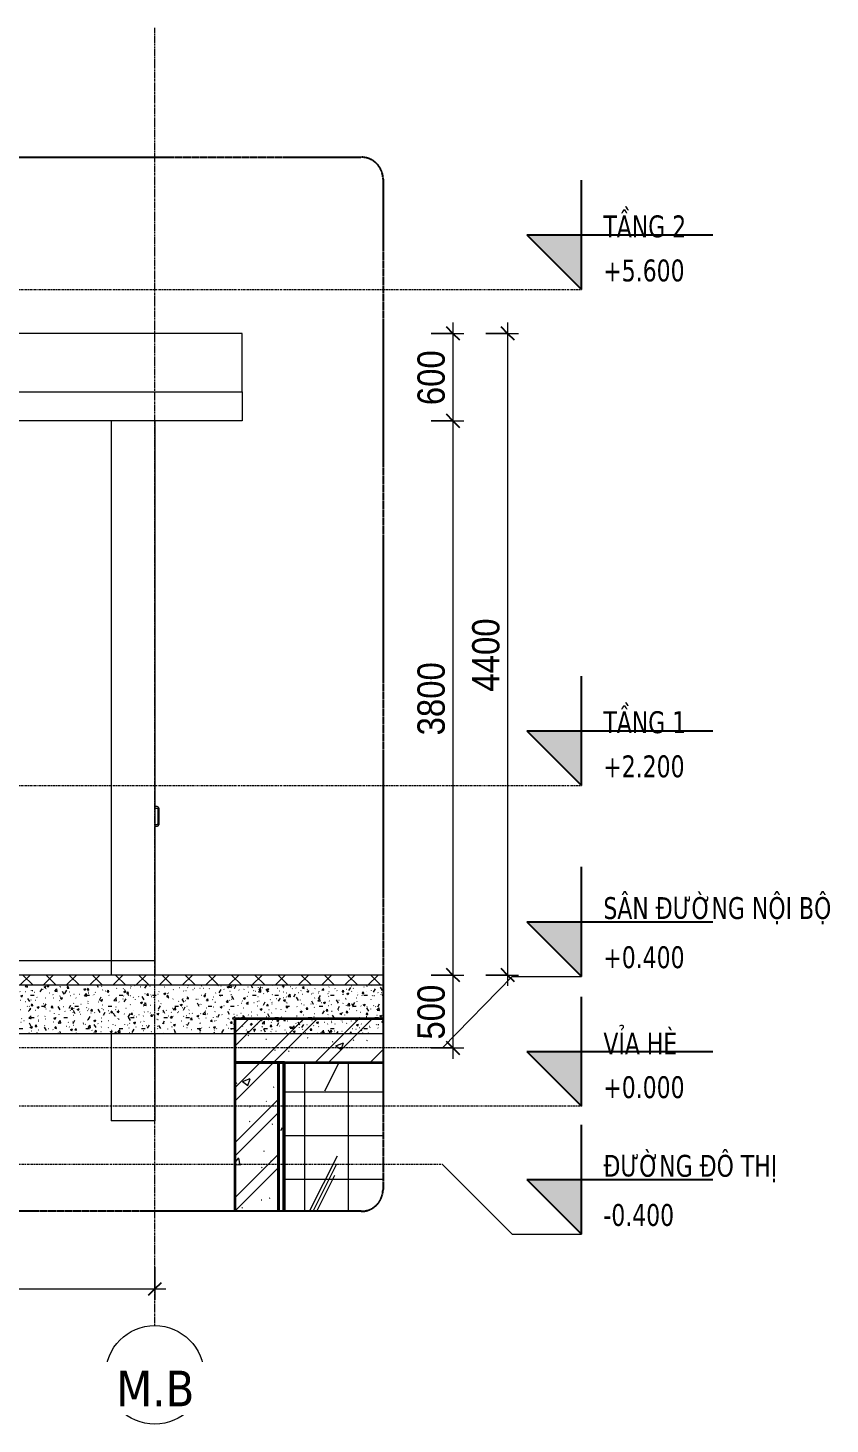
# Model space of a CAD drawing. Header units: millimetres. Extents: x 68650 to 268645, y -2410 to 17645.
# Drawn here: x 156713 to 162215, y -2179 to 7394 of the extents above; entities that cross this region are included whole.
import ezdxf

# ---------------------------------------------------------------- set-up
doc = ezdxf.new("R2010")
doc.units = ezdxf.units.MM
for name, pattern in [('Centre', [31.75, 6.35, -4.7625, 15.875, -4.7625]), ('Grid Line', [22.225, 12.7, -3.175, 3.175, -3.175]), ('Hidden', [7.14375, 4.7625, -2.38125])]:
    doc.linetypes.add(name, pattern=pattern)
for name, color, linetype, lineweight in [('0-3', 10, 'Continuous', 5), ('A-ANNO-DIMS', 211, 'Continuous', 9), ('A-ANNO-DIMS-75', 211, 'Continuous', 9), ('A-DETL-GENF', 92, 'Continuous', 18), ('A-DETL-GENF-2', 92, 'Hidden', 25), ('A-DOOR', 31, 'Continuous', 18), ('A-FLOR', 192, 'Continuous', 18), ('A-FLOR-FNSH-1', 7, 'Continuous', 18), ('A-FLOR-FNSH-2', 250, 'Continuous', 35), ('A-FLOR-LEVL', 51, 'Continuous', 9), ('A-FLOR-LEVL-1', 51, 'Continuous', 25), ('A-FLOR-LEVL-2', 51, 'Centre', 9), ('A-FLOR-MCUT', 51, 'Continuous', 18), ('A-FLOR-PATT-1', 8, 'Continuous', 18), ('A-FLOR-PATT-2', 253, 'Continuous', 18), ('A-WALL', 113, 'Continuous', 18), ('A-WALL-2', 250, 'Continuous', 35), ('A-WALL-PATT-1', 111, 'Continuous', 18), ('A-WALL-PATT-2', 254, 'Continuous', 18), ('A-WALL-PATT-3', 9, 'Continuous', 18), ('S-COLS', 52, 'Continuous', 18), ('S-GRID-1', 1, 'Grid Line', 9), ('S-GRID-IDEN', 1, 'Continuous', 9)]:
    doc.layers.add(name, color=color, linetype=linetype, lineweight=lineweight)
doc.styles.add('Tahoma_B', font='tahomabd.ttf', dxfattribs={"height": 243.75})
doc.styles.add('Tahoma_B_1', font='tahomabd.ttf', dxfattribs={"width": 0.85, "height": 150})
doc.styles.add('UTM Avo', font='', dxfattribs={"width": 0.9, "height": 187.5})
doc.styles.get('UTM Avo').set_extended_font_data('UTM Avo')
doc.dimstyles.new('1_Dim_chi_tiet_2_5', dxfattribs={"dimscale": 304.8, "dimtxt": 187.368928, "dimasz": 0.295276, "dimexe": 0.246063, "dimexo": 0.0625, "dimgap": 0.024606, "dimtad": 1, "dimdec": 0, "dimrnd": 5, "dimzin": 0, "dimdsep": 46, "dimtxsty": 'UTM Avo', "dimblk1": 'OBLIQUE', "dimblk2": 'OBLIQUE', "dimsah": 1, "dimcen": 0.09, "dimdle": 0.246063, "dimazin": 0, "dimtfac": 1, "dimtdec": 4, "dimtix": 1, "dimtmove": 0, "dimatfit": 3, "dimfxl": 0.492126, "dimfxlon": 1, "dimtvp": 1, "dimtolj": 1, "dimtzin": 0, "dimarcsym": 2})
pattern_1 = [(50, (-7572.47, 0), (546.553, -47.817), [57.15, -628.65]), (355, (-7572.47, 0), (-105.728, 573.17), [45.72, -502.92]), (100.451, (-7526.9, -4), (440.828, 525.35), [48.57, -534.27]), (46.184, (-7572.5, 152.4), (813.237, -126.128), [85.725, -942.975]), (96.636, (-7504.7, 141.9), (712.207, 742.283), [72.855, -801.405]), (351.184, (-7572.5, 152.4), (712.215, 742.276), [68.58, -754.38]), (21, (-7496.27, 114.3), (454.843, -306.796), [57.15, -628.65]), (326, (-7496.27, 114.3), (185.406, 552.564), [45.72, -502.92]), (71.451, (-7458.36, 88.73), (640.251, 245.764), [48.57, -534.27]), (37.5, (-7572.47, 0), (9.2664, 253.665), [5.029, -491.795, 5.029, -505.511, -504.825]), (37.5, (-7572.47, 0), (9.2664, 253.665), [-1007.364, 5.029, -499.796]), (7.5, (-7572.47, 0), (200.4594, 300.5414), [5.029, -286.055, 5.029, -480.365, -192.405]), (7.5, (-7572.47, 0), (200.4594, 300.5414), [-776.478, 5.029, -187.376]), (327.5, (-7742.4, 0), (406.7728, -17.1864), [5.029, -185.471, 5.029, -589.331, -788.67]), (327.5, (-7742.4, 0), (406.7728, -17.1864), [-784.86, 5.029, -783.641]), (317.5, (-7818.6, 0), (444.388, 76.2803), [5.029, -242.621, 5.029, -389.687, -560.07]), (317.5, (-7818.6, 0), (444.388, 76.2803), [-642.366, 5.029, -555.041]), (45, (-7572.47, 0), (-188.5854, 188.5854), []), (45, (-7572.47, 285.75), (-188.5854, 188.5854), [])]
pattern_2 = [(0, (135622.57, 0), (304.8, 76.2), [25.146, -203.454, 25.146, -203.454, -1219.2]), (0, (135622.57, 0), (304.8, 76.2), [-457.2, 25.146, -432.054, 25.146, -203.454, -533.4]), (0, (135622.57, 0), (304.8, 76.2), [-1143, 25.146, -127.254, 25.146, -355.854]), (120, (135736.87, 38.1), (-218.39114, 225.86454), [25.146, -203.454, 25.146, -203.454, -1219.2]), (120, (135736.87, 38.1), (-218.39114, 225.86454), [-457.2, 25.146, -432.054, 25.146, -203.454, -533.4]), (120, (135736.87, 38.1), (-218.39114, 225.86454), [-1143, 25.146, -127.254, 25.146, -355.854]), (240, (135774.97, 190.5), (-86.40886, -302.06454), [25.146, -203.454, 25.146, -203.454, -1219.2]), (240, (135774.97, 190.5), (-86.40886, -302.06454), [-457.2, 25.146, -432.054, 25.146, -203.454, -533.4]), (240, (135774.97, 190.5), (-86.40886, -302.06454), [-1143, 25.146, -127.254, 25.146, -355.854])]

# ---------------------------------------------------------------- blocks, each defined once
blk = doc.blocks.new('NCV_TKTC_KET CAU_rvt-2-TKCS_NHÀ MÁY PHÁT ĐIỆN - MẶT ĐỨNG 3')
at = {"layer": 'A-FLOR-PATT-2'}
h = blk.add_hatch(dxfattribs=at)
h.set_pattern_fill('FP_37', color=256, style=0, pattern_type=2)
h.set_pattern_definition(pattern_1)
h.paths.add_polyline_path([(14936.9, 300), (15953.9, 300), (15953.9, 600), (14936.9, 600)])
h = blk.add_hatch(dxfattribs=at)
h.set_pattern_fill('FP_37', color=256, style=0, pattern_type=2)
h.set_pattern_definition(pattern_1)
h.paths.add_polyline_path([(14936.9, 300), (15953.9, 300), (15953.9, 600), (14936.9, 600)])
at = {"layer": 'A-WALL-PATT-3'}
h = blk.add_hatch(dxfattribs=at)
h.set_pattern_fill('FP_37', color=256, style=0, pattern_type=2)
h.set_pattern_definition(pattern_1)
h.paths.add_polyline_path([(15236.9, -720), (15236.9, 300), (14936.9, 300), (14936.9, -720)])
h = blk.add_hatch(dxfattribs=at)
h.set_pattern_fill('FP_37', color=256, style=0, pattern_type=2)
h.set_pattern_definition(pattern_1)
h.paths.add_polyline_path([(15236.9, -720), (15236.9, 300), (14936.9, 300), (14936.9, -720)])
at = {"layer": 'A-FLOR-FNSH-2'}
for p, q in [((15953.9, 600), (14936.9, 600)), ((14936.9, 600), (14936.9, 300)), ((14936.9, 300), (15953.9, 300))]:
    blk.add_line(p, q, dxfattribs=at)
at = {"layer": 'A-WALL-2'}
for p, q in [((14936.9, 300), (14936.9, -720)), ((15236.9, 300), (14936.9, 300)), ((15236.9, -720), (15236.9, 300))]:
    blk.add_line(p, q, dxfattribs=at)
blk = doc.blocks.new('FD_06 - FD_06_EI60-1600x2200_CỬA ĐI 02 CÁNH PANEL THÉP-602137-TKCS_NHÀ MÁY PHÁT ĐIỆN - MẶT ĐỨNG 3')
at = {"layer": 'A-DOOR'}
for p, q in [((14401.3, 2054.8), (14388.4, 2054.8)), ((14388.4, 2045.2), (14401.3, 2045.2)), ((14402.3, 2045.2), (14402.6, 2045.1)), ((14409.2, 2038.6), (14409.2, 2038.3)), ((14409.3, 2037.3), (14409.3, 1938.5)), ((14418.8, 1938.5), (14418.8, 2037.3)), ((14401.3, 1930.6), (14388.4, 1930.6)), ((14388.4, 1921), (14401.3, 1921)), ((14402.7, 1930.7), (14402.4, 1930.6)), ((14409.2, 1937.5), (14409.2, 1937.2))]:
    blk.add_line(p, q, dxfattribs=at)
at = {"layer": 'A-DOOR', "flags": 128}
for points in [[(14418.8, 2037.3), (14418.8, 2038), (14418.7, 2038.7), (14418.7, 2039.4), (14418.6, 2040.1), (14418.4, 2040.8), (14418.3, 2041.5), (14418.1, 2042.1), (14417.9, 2042.8), (14417.7, 2043.5), (14417.4, 2044.1), (14417.1, 2044.7), (14416.8, 2045.4), (14416.5, 2046), (14416.1, 2046.6), (14415.7, 2047.2), (14415.3, 2047.7), (14414.9, 2048.3), (14414.5, 2048.8), (14414, 2049.3), (14413.5, 2049.8), (14413, 2050.3), (14412.5, 2050.8), (14411.9, 2051.2), (14411.3, 2051.6), (14410.8, 2052), (14410.2, 2052.4), (14409.6, 2052.7), (14408.9, 2053), (14408.3, 2053.3), (14407.7, 2053.6), (14407, 2053.8), (14406.3, 2054), (14405.7, 2054.2), (14405, 2054.4), (14404.3, 2054.5), (14403.6, 2054.6), (14402.9, 2054.7), (14402.2, 2054.7), (14401.5, 2054.8), (14401.3, 2054.8)], [(14418.8, 2037.3), (14418.8, 2038), (14418.7, 2038.7), (14418.7, 2039.4), (14418.6, 2040.1), (14418.4, 2040.8), (14418.3, 2041.5), (14418.1, 2042.1), (14417.9, 2042.8), (14417.7, 2043.5), (14417.4, 2044.1), (14417.1, 2044.7), (14416.8, 2045.4), (14416.5, 2046), (14416.1, 2046.6), (14415.7, 2047.2), (14415.3, 2047.7), (14414.9, 2048.3), (14414.5, 2048.8), (14414, 2049.3), (14413.5, 2049.8), (14413, 2050.3), (14412.5, 2050.8), (14411.9, 2051.2), (14411.3, 2051.6), (14410.8, 2052), (14410.2, 2052.4), (14409.6, 2052.7), (14408.9, 2053), (14408.3, 2053.3), (14407.7, 2053.6), (14407, 2053.8), (14406.3, 2054), (14405.7, 2054.2), (14405, 2054.4), (14404.3, 2054.5), (14403.6, 2054.6), (14402.9, 2054.7), (14402.2, 2054.7), (14401.5, 2054.8), (14401.3, 2054.8)], [(14401.3, 2045.2), (14401.6, 2045.2), (14402, 2045.2), (14402.3, 2045.2), (14402.6, 2045.1), (14402.9, 2045.1), (14403.2, 2045), (14403.5, 2044.9), (14403.8, 2044.8), (14404.1, 2044.7), (14404.4, 2044.6), (14404.7, 2044.5), (14405, 2044.3), (14405.3, 2044.2), (14405.5, 2044), (14405.8, 2043.9), (14406.1, 2043.7), (14406.3, 2043.5), (14406.6, 2043.3), (14406.8, 2043.1), (14407, 2042.8), (14407.2, 2042.6), (14407.4, 2042.4), (14407.6, 2042.1), (14407.8, 2041.9), (14408, 2041.6), (14408.2, 2041.3), (14408.3, 2041), (14408.5, 2040.8), (14408.6, 2040.5), (14408.7, 2040.2), (14408.8, 2039.9), (14408.9, 2039.6), (14409, 2039.3), (14409.1, 2039), (14409.2, 2038.6), (14409.2, 2038.3), (14409.2, 2038), (14409.3, 2037.7), (14409.3, 2037.4), (14409.3, 2037.3)], [(14409.3, 1938.5), (14409.3, 1938.2), (14409.2, 1937.9), (14409.2, 1937.5), (14409.2, 1937.2), (14409.1, 1936.9), (14409, 1936.6), (14409, 1936.3), (14408.9, 1936), (14408.8, 1935.7), (14408.6, 1935.4), (14408.5, 1935.1), (14408.4, 1934.8), (14408.2, 1934.6), (14408.1, 1934.3), (14407.9, 1934), (14407.7, 1933.8), (14407.5, 1933.5), (14407.3, 1933.3), (14407.1, 1933), (14406.9, 1932.8), (14406.6, 1932.6), (14406.4, 1932.4), (14406.1, 1932.2), (14405.9, 1932), (14405.6, 1931.8), (14405.3, 1931.7), (14405.1, 1931.5), (14404.8, 1931.4), (14404.5, 1931.2), (14404.2, 1931.1), (14403.9, 1931), (14403.6, 1930.9), (14403.3, 1930.8), (14403, 1930.7), (14402.7, 1930.7), (14402.4, 1930.6), (14402, 1930.6), (14401.7, 1930.6), (14401.4, 1930.6), (14401.3, 1930.6)], [(14401.3, 1921), (14402, 1921.1), (14402.7, 1921.1), (14403.4, 1921.2), (14404.1, 1921.3), (14404.8, 1921.4), (14405.5, 1921.5), (14406.2, 1921.7), (14406.8, 1921.9), (14407.5, 1922.2), (14408.1, 1922.4), (14408.8, 1922.7), (14409.4, 1923), (14410, 1923.3), (14410.6, 1923.7), (14411.2, 1924.1), (14411.8, 1924.5), (14412.3, 1924.9), (14412.8, 1925.4), (14413.4, 1925.8), (14413.9, 1926.3), (14414.3, 1926.8), (14414.8, 1927.4), (14415.2, 1927.9), (14415.6, 1928.5), (14416, 1929.1), (14416.4, 1929.7), (14416.7, 1930.3), (14417, 1930.9), (14417.3, 1931.5), (14417.6, 1932.2), (14417.8, 1932.8), (14418.1, 1933.5), (14418.2, 1934.2), (14418.4, 1934.8), (14418.5, 1935.5), (14418.6, 1936.2), (14418.7, 1936.9), (14418.8, 1937.6), (14418.8, 1938.3), (14418.8, 1938.5)], [(14401.3, 1921), (14402, 1921.1), (14402.7, 1921.1), (14403.4, 1921.2), (14404.1, 1921.3), (14404.8, 1921.4), (14405.5, 1921.5), (14406.2, 1921.7), (14406.8, 1921.9), (14407.5, 1922.2), (14408.1, 1922.4), (14408.8, 1922.7), (14409.4, 1923), (14410, 1923.3), (14410.6, 1923.7), (14411.2, 1924.1), (14411.8, 1924.5), (14412.3, 1924.9), (14412.8, 1925.4), (14413.4, 1925.8), (14413.9, 1926.3), (14414.3, 1926.8), (14414.8, 1927.4), (14415.2, 1927.9), (14415.6, 1928.5), (14416, 1929.1), (14416.4, 1929.7), (14416.7, 1930.3), (14417, 1930.9), (14417.3, 1931.5), (14417.6, 1932.2), (14417.8, 1932.8), (14418.1, 1933.5), (14418.2, 1934.2), (14418.4, 1934.8), (14418.5, 1935.5), (14418.6, 1936.2), (14418.7, 1936.9), (14418.8, 1937.6), (14418.8, 1938.3), (14418.8, 1938.5)]]:
    blk.add_lwpolyline(points, dxfattribs=at)
blk = doc.blocks.new('BORDER VIEW - BORDER VIEW-2321603-TKCS_NHÀ MÁY PHÁT ĐIỆN - MẶT ĐỨNG 3')
at = {"layer": 'A-DETL-GENF-2'}
for p, q in [((7338.2, 6507.8), (15803.9, 6507.8)), ((7188.2, -570), (7188.2, 6357.8)), ((15953.9, 6357.8), (15953.9, -570)), ((15803.9, -720), (7338.2, -720))]:
    blk.add_line(p, q, dxfattribs=at)
for centre, start, end in [((7338.2, 6357.8), 90, 180), ((15803.9, 6357.8), 0, 90), ((7338.2, -570), 180, 270), ((15803.9, -570), 270, 360)]:
    blk.add_arc(centre, 150, start, end, dxfattribs=at)
blk = doc.blocks.new('Level - CAO ĐỘ LEVEL-350587-TKCS_NHÀ MÁY PHÁT ĐIỆN - MẶT ĐỨNG 3')
at = {"layer": 'A-FLOR-LEVL'}
blk.add_hatch(color=256, dxfattribs=at).paths.add_polyline_path([(17315, 2575), (17315, 2200), (16940, 2575)])
at = {"layer": 'A-FLOR-LEVL-1'}
for p, q in [((17315, 2200), (17315, 2950)), ((16940, 2575), (17315, 2200)), ((16940, 2575), (18215, 2575))]:
    blk.add_line(p, q, dxfattribs=at)
blk = doc.blocks.new('Grid - M_Grid Head - Circle-353313-TKCS_NHÀ MÁY PHÁT ĐIỆN - MẶT ĐỨNG 3')
at = {"layer": 'S-GRID-IDEN'}
blk.add_circle((14388.2, -1841.3), 337.5, dxfattribs=at)
blk = doc.blocks.new('DIMBLOCK37-TKCS_NHÀ MÁY PHÁT ĐIỆN - MẶT ĐỨNG 3')
at = {"layer": 'A-ANNO-DIMS-75'}
for p, q in [((159628.3, 5375), (159628.3, 4700)), ((159478.3, 5300), (159703.3, 5300)), ((159628.3, 5300), (159478.3, 5300)), ((159478.3, 4700), (159703.3, 4700)), ((159628.3, 4700), (159478.3, 4700))]:
    blk.add_line(p, q, dxfattribs=at)
at = {"layer": 'A-ANNO-DIMS-75', "lineweight": 25}
for p, q in [((159628.3, 5300), (159583.3, 5345)), ((159628.3, 5300), (159673.3, 5255)), ((159628.3, 4700), (159583.3, 4745)), ((159628.3, 4700), (159673.3, 4655))]:
    blk.add_line(p, q, dxfattribs=at)
at = {"layer": 'A-ANNO-DIMS-75', "color": 0, "insert": (159384.7, 4807.4), "char_height": 187.5, "width": 462.177, "attachment_point": 1, "rotation": 90, "line_spacing_factor": 1.110334, "style": 'UTM Avo'}
blk.add_mtext('600', dxfattribs=at)
blk = doc.blocks.new('_Oblique')
at = {"color": 0, "linetype": 'ByBlock', "lineweight": -2}
blk.add_line((-0.5, -0.5), (0.5, 0.5), dxfattribs=at)
blk = doc.blocks.new('DIMBLOCK38-TKCS_NHÀ MÁY PHÁT ĐIỆN - MẶT ĐỨNG 3')
at = {"layer": 'A-ANNO-DIMS-75'}
for p, q in [((159478.3, 4700), (159703.3, 4700)), ((159628.3, 4700), (159478.3, 4700)), ((159628.3, 4700), (159628.3, 900)), ((159478.3, 900), (159703.3, 900)), ((159628.3, 900), (159478.3, 900))]:
    blk.add_line(p, q, dxfattribs=at)
at = {"layer": 'A-ANNO-DIMS-75', "lineweight": 25}
for p, q in [((159628.3, 4700), (159583.3, 4745)), ((159628.3, 4700), (159673.3, 4655)), ((159628.3, 900), (159583.3, 945)), ((159628.3, 900), (159673.3, 855))]:
    blk.add_line(p, q, dxfattribs=at)
at = {"layer": 'A-ANNO-DIMS-75', "color": 0, "insert": (159384.7, 2543.2), "char_height": 187.5, "width": 616.236, "attachment_point": 1, "rotation": 90, "line_spacing_factor": 1.110334, "style": 'UTM Avo'}
blk.add_mtext('3800', dxfattribs=at)
blk = doc.blocks.new('DIMBLOCK39-TKCS_NHÀ MÁY PHÁT ĐIỆN - MẶT ĐỨNG 3')
at = {"layer": 'A-ANNO-DIMS-75'}
for p, q in [((159478.3, 900), (159703.3, 900)), ((159628.3, 900), (159478.3, 900)), ((159628.3, 900), (159628.3, 325)), ((159478.3, 400), (159703.3, 400)), ((159628.3, 400), (159478.3, 400))]:
    blk.add_line(p, q, dxfattribs=at)
at = {"layer": 'A-ANNO-DIMS-75', "lineweight": 25}
for p, q in [((159628.3, 900), (159583.3, 945)), ((159628.3, 900), (159673.3, 855)), ((159628.3, 400), (159583.3, 445)), ((159628.3, 400), (159673.3, 355))]:
    blk.add_line(p, q, dxfattribs=at)
at = {"layer": 'A-ANNO-DIMS-75', "color": 0, "insert": (159384.7, 457.4), "char_height": 187.5, "width": 462.177, "attachment_point": 1, "rotation": 90, "line_spacing_factor": 1.110334, "style": 'UTM Avo'}
blk.add_mtext('500', dxfattribs=at)
blk = doc.blocks.new('DIMBLOCK40-TKCS_NHÀ MÁY PHÁT ĐIỆN - MẶT ĐỨNG 3')
at = {"layer": 'A-ANNO-DIMS-75'}
for p, q in [((151083.3, -1102), (151083.3, -1327)), ((151083.3, -1252), (151083.3, -1102)), ((157583.3, -1102), (157583.3, -1327)), ((157583.3, -1252), (157583.3, -1102)), ((151008.3, -1252), (157658.3, -1252))]:
    blk.add_line(p, q, dxfattribs=at)
at = {"layer": 'A-ANNO-DIMS-75', "lineweight": 25}
for p, q in [((151083.3, -1252), (151128.3, -1207)), ((157583.3, -1252), (157628.3, -1207)), ((151083.3, -1252), (151038.3, -1297)), ((157583.3, -1252), (157538.3, -1297))]:
    blk.add_line(p, q, dxfattribs=at)
at = {"layer": 'A-ANNO-DIMS-75', "color": 0, "insert": (154076.5, -1008.4), "char_height": 187.5, "width": 616.236, "attachment_point": 1, "line_spacing_factor": 1.110334, "style": 'UTM Avo'}
blk.add_mtext('6500', dxfattribs=at)
blk = doc.blocks.new('DIMBLOCK41-TKCS_NHÀ MÁY PHÁT ĐIỆN - MẶT ĐỨNG 3')
at = {"layer": 'A-ANNO-DIMS-75'}
for p, q in [((160003.3, 5375), (160003.3, 825)), ((159853.3, 5300), (160078.3, 5300)), ((160003.3, 5300), (159853.3, 5300)), ((159853.3, 900), (160078.3, 900)), ((160003.3, 900), (159853.3, 900))]:
    blk.add_line(p, q, dxfattribs=at)
at = {"layer": 'A-ANNO-DIMS-75', "lineweight": 25}
for p, q in [((160003.3, 5300), (159958.3, 5345)), ((160003.3, 5300), (160048.3, 5255)), ((160003.3, 900), (159958.3, 945)), ((160003.3, 900), (160048.3, 855))]:
    blk.add_line(p, q, dxfattribs=at)
at = {"layer": 'A-ANNO-DIMS-75', "color": 0, "insert": (159759.7, 2843.2), "char_height": 187.5, "width": 616.236, "attachment_point": 1, "rotation": 90, "line_spacing_factor": 1.110334, "style": 'UTM Avo'}
blk.add_mtext('4400', dxfattribs=at)

msp = doc.modelspace()

# ---------------------------------------------------------------- hatches: boundary and pattern name
at = {"layer": 'A-FLOR-PATT-1'}
h = msp.add_hatch(dxfattribs=at)
h.set_pattern_fill('FP_40', color=256, style=0, pattern_type=2)
h.set_pattern_definition([(45, (135622.57, 0), (-79.5495, 79.5495), []), (135, (135622.57, 0), (-79.5495, -79.5495), [])])
h.paths.add_polyline_path([(156963.2, 830), (159148.9, 830), (159148.9, 900), (156432, 900), (156432, 830)])
h = msp.add_hatch(dxfattribs=at)
h.set_pattern_fill('FP_38', color=256, style=0, pattern_type=2)
h.set_pattern_definition(pattern_2)
h.paths.add_polyline_path([(156963.2, 500), (159148.9, 500), (159148.9, 830), (156432, 830), (156432, 500)])
h = msp.add_hatch(dxfattribs=at)
h.set_pattern_fill('FP_39', color=256, style=0, pattern_type=2)
h.set_pattern_definition([(50, (135622.57, 0), (136.6383, -11.95415), [14.287, -157.162]), (355, (135622.57, 0), (-26.4318, 143.29295), [11.43, -125.73]), (100.451, (135633.95, -1), (110.2073, 131.33785), [12.143, -133.568]), (46.184, (135622.57, 38.1), (203.3093, -31.5316), [21.431, -235.744]), (96.636, (135639.51, 35.47), (178.052, 185.5712), [18.214, -200.351]), (351.184, (135622.57, 38.1), (178.0542, 185.5685), [17.145, -188.595]), (21, (135641.62, 28.57), (113.71107, -76.6989), [14.287, -157.162]), (326, (135641.62, 28.57), (46.35205, 138.1412), [11.43, -125.73]), (71.451, (135651.09, 22.18), (160.06335, 61.4411), [12.143, -133.568]), (37.5, (135622.567, 0), (2.31655, 63.41591), [2.515, -121.691, 2.515, -125.12, -126.206]), (37.5, (135622.567, 0), (2.31655, 63.41591), [-251.841, 2.515, -123.692]), (7.5, (135622.57, 0), (50.11464, 75.13506), [2.515, -70.256, 2.515, -118.834, -48.101]), (7.5, (135622.57, 0), (50.11464, 75.13506), [-194.12, 2.515, -45.587]), (327.5, (135580.086, 0), (101.69342, -4.29674), [2.515, -45.11, 2.515, -146.075, -197.168]), (327.5, (135580.086, 0), (101.69342, -4.29674), [-196.215, 2.515, -194.653]), (317.5, (135561.04, 0), (111.0972, 19.06992), [2.515, -59.398, 2.515, -96.164, -140.018]), (317.5, (135561.04, 0), (111.0972, 19.06992), [-160.592, 2.515, -137.503])])
h.paths.add_polyline_path([(156963.2, 500), (159148.9, 500), (159148.9, 830), (156432, 830), (156432, 500)])
at = {"layer": 'A-WALL-PATT-1'}
h = msp.add_hatch(dxfattribs=at)
h.set_pattern_fill('FP_38', color=256, style=0, pattern_type=2)
h.set_pattern_definition(pattern_2)
h.paths.add_polyline_path([(158462, -720), (158462, 300), (158432, 300), (158432, -720)])
at = {"layer": 'A-WALL-PATT-2'}
h = msp.add_hatch(dxfattribs=at)
h.set_pattern_fill('FP_49', color=256, style=0, pattern_type=2)
h.set_pattern_definition([(63.435, (137412.8, 104.33), (-0.001, 1524.001), [532.46, -2875.3]), (63.435, (135888.8, 104.33), (-0.001, 1524.001), [532.46, -2875.3]), (63.435, (138142.4, 398.8), (-0.001, 1524), [532.46, -2875.3]), (63.435, (136618.4, 398.8), (-0.001, 1524.001), [532.46, -2875.3]), (63.435, (138031.96, 294.83), (-0.001, 1524), [532.46, -2875.3]), (63.435, (136507.96, 294.83), (-0.001, 1524.001), [532.46, -2875.3]), (63.435, (137919.4, 890.1), (-0.001, 1524), [258.8, -3148.965]), (63.435, (136395.4, 890.1), (-0.001, 1524.001), [258.8, -3148.965]), (63.435, (137845.8, 797.95), (-0.001, 1524), [532.46, -2875.3]), (63.435, (136321.8, 797.95), (-0.001, 1524.001), [532.46, -2875.3]), (63.435, (137858.8, 864.1), (-0.001, 1524), [532.46, -2875.3]), (63.435, (136334.8, 864.1), (-0.001, 1524.001), [532.46, -2875.3]), (63.435, (137243.9, 573.94), (-0.001, 1524.001), [532.46, -2875.3]), (63.435, (135719.9, 573.94), (-0.001, 1524.001), [532.46, -2875.3]), (63.435, (137256.9, 651.9), (-0.001, 1524.001), [532.46, -2875.3]), (63.435, (135732.9, 651.9), (-0.001, 1524.001), [532.46, -2875.3]), (63.435, (137260.4, 708.1), (-0.001, 1524.001), [532.46, -2875.3]), (63.435, (135736.4, 708.1), (-0.001, 1524.001), [532.46, -2875.3])])
h.paths.add_polyline_path([(158998.9, -720), (159037.8, -714.9), (159073.9, -699.9), (159105, -676.1), (159128.8, -645), (159143.8, -608.8), (159148.9, -570), (159148.9, 300), (158472, 300), (158472, -720), (158773.4, -720)])
h = msp.add_hatch(dxfattribs=at)
h.set_pattern_fill('FP_50', color=256, style=0, pattern_type=2)
h.set_pattern_definition([(0, (159511.35, -2000), (0, 300), []), (90, (159511.35, -2000), (-300, 2e-14), [])])
h.paths.add_polyline_path([(158998.9, -720), (159037.8, -714.9), (159073.9, -699.9), (159105, -676.1), (159128.8, -645), (159143.8, -608.8), (159148.9, -570), (159148.9, 300), (158472, 300), (158472, -720), (158773.4, -720)])

# ---------------------------------------------------------------- linework, layer by layer
at = {"layer": 'A-FLOR'}
for p, q in [((151083.3, 4900), (158183.3, 4900)), ((158183.3, 4900), (158183.3, 4700)), ((158183.3, 4700), (151083.3, 4700)), ((151583.3, 1000), (157583.3, 1000)), ((157583.3, 1000), (157583.3, 900))]:
    msp.add_line(p, q, dxfattribs=at)
at = {"layer": 'A-FLOR-FNSH-1'}
for p, q in [((159148.9, 900), (151083.3, 900)), ((151083.3, 500), (159148.9, 500))]:
    msp.add_line(p, q, dxfattribs=at)
at = {"layer": 'A-FLOR-LEVL'}
for p, q in [((159557.5, 400), (160033.8, 891)), ((160033.8, 891), (160510, 891)), ((159557.5, -400), (160033.8, -876.2)), ((160033.8, -876.2), (160510, -876.2))]:
    msp.add_line(p, q, dxfattribs=at)
at = {"layer": 'A-FLOR-LEVL-2'}
for p, q in [((149284.8, 5600), (160510, 5600)), ((149284.8, 2200), (160510, 2200)), ((159557.5, 400), (149284.8, 400)), ((160510, 0), (149284.8, 0)), ((159557.5, -400), (149284.8, -400))]:
    msp.add_line(p, q, dxfattribs=at)
at = {"layer": 'A-FLOR-MCUT'}
msp.add_line((159148.9, 830), (151083.3, 830), dxfattribs=at)
at = {"layer": 'A-WALL'}
for p, q in [((158183.3, 5300), (151083.3, 5300)), ((158183.3, 4900), (158183.3, 5300)), ((158462, 300), (158462, -720))]:
    msp.add_line(p, q, dxfattribs=at)
at = {"layer": 'A-WALL-2'}
for p, q in [((158432, 300), (158432, -720)), ((158472, 300), (158432, 300)), ((158472, -720), (158472, 300))]:
    msp.add_line(p, q, dxfattribs=at)
at = {"layer": 'S-COLS'}
for p, q in [((157283.3, 4700), (157283.3, 900)), ((157583.3, 4700), (157283.3, 4700)), ((157583.3, 4700), (157583.3, 900)), ((157283.3, 500), (157283.3, -100)), ((157583.3, 500), (157583.3, -100)), ((157583.3, -100), (157283.3, -100))]:
    msp.add_line(p, q, dxfattribs=at)
at = {"layer": 'S-GRID-1'}
for p, q in [((157583.3, 5519.2), (157583.3, 7394.2)), ((157583.3, 371.2), (157583.3, 5519.2)), ((157583.3, -1503.8), (157583.3, 371.2))]:
    msp.add_line(p, q, dxfattribs=at)

# ---------------------------------------------------------------- block references
at = {"layer": '0-3'}
msp.add_blockref('NCV_TKTC_KET CAU_rvt-2-TKCS_NHÀ MÁY PHÁT ĐIỆN - MẶT ĐỨNG 3', (143195, 0), dxfattribs=at)
at = {"layer": 'A-DETL-GENF'}
msp.add_blockref('BORDER VIEW - BORDER VIEW-2321603-TKCS_NHÀ MÁY PHÁT ĐIỆN - MẶT ĐỨNG 3', (143195, 0), dxfattribs=at)
at = {"layer": 'A-DOOR'}
msp.add_blockref('FD_06 - FD_06_EI60-1600x2200_CỬA ĐI 02 CÁNH PANEL THÉP-602137-TKCS_NHÀ MÁY PHÁT ĐIỆN - MẶT ĐỨNG 3', (143195, 0), dxfattribs=at)
at = {"layer": 'A-FLOR-LEVL-1'}
for p in [(143195, 3400), (143195, 0), (143195, -1309), (143195, -2200), (143195, -3076.2)]:
    msp.add_blockref('Level - CAO ĐỘ LEVEL-350587-TKCS_NHÀ MÁY PHÁT ĐIỆN - MẶT ĐỨNG 3', p, dxfattribs=at)
at = {"layer": 'S-GRID-IDEN'}
msp.add_blockref('Grid - M_Grid Head - Circle-353313-TKCS_NHÀ MÁY PHÁT ĐIỆN - MẶT ĐỨNG 3', (143195, 0), dxfattribs=at)

# ---------------------------------------------------------------- texts
at = {"layer": 'A-FLOR-LEVL', "char_height": 150, "line_spacing_factor": 0.996129, "style": 'Tahoma_B_1'}
for s, insert, width, attachment_point in [('\\pt765,1530,2295,3060,3825,4590,5355,6120,6885,7650,8415,9180,9945,10710,11475,12240,13005,13770,14535,15300,16065,16830,17595,18360,19125,19890,20655,21420,22185,22950,23715,24480;TẦNG 2', (160660.4, 5955.8), 678.937, 7), ('\\pt318.75,637.5,956.25,1275,1593.75,1912.5,2231.25,2550,2868.75,3187.5,3506.25,3825,4143.75,4462.5,4781.25,5100,5418.75,5737.5,6056.25,6375,6693.75,7012.5,7331.25,7650,7968.75,8287.5,8606.25,8925,9243.75,9562.5,9881.25,10200;+5.600', (160660.4, 5806.3), 662.362, 1), ('\\pt765,1530,2295,3060,3825,4590,5355,6120,6885,7650,8415,9180,9945,10710,11475,12240,13005,13770,14535,15300,16065,16830,17595,18360,19125,19890,20655,21420,22185,22950,23715,24480;TẦNG 1', (160660.4, 2555.8), 678.937, 7), ('\\pt318.75,637.5,956.25,1275,1593.75,1912.5,2231.25,2550,2868.75,3187.5,3506.25,3825,4143.75,4462.5,4781.25,5100,5418.75,5737.5,6056.25,6375,6693.75,7012.5,7331.25,7650,7968.75,8287.5,8606.25,8925,9243.75,9562.5,9881.25,10200;+2.200', (160660.4, 2406.3), 662.362, 1), ('\\pt765,1530,2295,3060,3825,4590,5355,6120,6885,7650,8415,9180,9945,10710,11475,12240,13005,13770,14535,15300,16065,16830,17595,18360,19125,19890,20655,21420,22185,22950,23715,24480;SÂN ĐƯỜNG NỘI BỘ', (160660.4, 1246.7), 1885.087, 7), ('\\pt318.75,637.5,956.25,1275,1593.75,1912.5,2231.25,2550,2868.75,3187.5,3506.25,3825,4143.75,4462.5,4781.25,5100,5418.75,5737.5,6056.25,6375,6693.75,7012.5,7331.25,7650,7968.75,8287.5,8606.25,8925,9243.75,9562.5,9881.25,10200;+0.400', (160660.4, 1097.3), 662.362, 1), ('\\pt765,1530,2295,3060,3825,4590,5355,6120,6885,7650,8415,9180,9945,10710,11475,12240,13005,13770,14535,15300,16065,16830,17595,18360,19125,19890,20655,21420,22185,22950,23715,24480;VỈA HÈ', (160660.4, 355.8), 641.325, 7), ('\\pt318.75,637.5,956.25,1275,1593.75,1912.5,2231.25,2550,2868.75,3187.5,3506.25,3825,4143.75,4462.5,4781.25,5100,5418.75,5737.5,6056.25,6375,6693.75,7012.5,7331.25,7650,7968.75,8287.5,8606.25,8925,9243.75,9562.5,9881.25,10200;+0.000', (160660.4, 206.3), 662.362, 1), ('\\pt765,1530,2295,3060,3825,4590,5355,6120,6885,7650,8415,9180,9945,10710,11475,12240,13005,13770,14535,15300,16065,16830,17595,18360,19125,19890,20655,21420,22185,22950,23715,24480;ĐƯỜNG ĐÔ THỊ', (160660.4, -520.5), 1438.2, 7), ('\\pt318.75,637.5,956.25,1275,1593.75,1912.5,2231.25,2550,2868.75,3187.5,3506.25,3825,4143.75,4462.5,4781.25,5100,5418.75,5737.5,6056.25,6375,6693.75,7012.5,7331.25,7650,7968.75,8287.5,8606.25,8925,9243.75,9562.5,9881.25,10200;-0.400', (160660.4, -669.9), 594.787, 1)]:
    msp.add_mtext(s, dxfattribs=dict(at, insert=insert, width=width, attachment_point=attachment_point))

# ---------------------------------------------------------------- dimensions: what is measured, and where the dimension line sits
at = {"layer": 'A-ANNO-DIMS'}
for base, p1, p2, override, picture, middle in [((159628.3, 4700), (159478.3, 5300), (159478.3, 4700), {"dimpost": '<>', "dimfxl": 600}, 'DIMBLOCK37-TKCS_NHÀ MÁY PHÁT ĐIỆN - MẶT ĐỨNG 3', (159523.8, 5000)), ((160003.3, 900), (159853.3, 5300), (159853.3, 900), {"dimpost": '<>', "dimfxl": 4400}, 'DIMBLOCK41-TKCS_NHÀ MÁY PHÁT ĐIỆN - MẶT ĐỨNG 3', (159898.8, 3100)), ((159628.3, 900), (159478.3, 4700), (159478.3, 900), {"dimpost": '<>', "dimfxl": 3800}, 'DIMBLOCK38-TKCS_NHÀ MÁY PHÁT ĐIỆN - MẶT ĐỨNG 3', (159523.8, 2800)), ((159628.3, 400), (159478.3, 900), (159478.3, 400), {"dimpost": '<>', "dimfxl": 500}, 'DIMBLOCK39-TKCS_NHÀ MÁY PHÁT ĐIỆN - MẶT ĐỨNG 3', (159523.8, 650))]:
    dim = msp.add_linear_dim(base=base, p1=p1, p2=p2, angle=90, dimstyle='1_Dim_chi_tiet_2_5', override=override, dxfattribs=at)
    dim.commit()
    dim.dimension.update_dxf_attribs({"geometry": picture, "text_midpoint": middle})
dim = msp.add_linear_dim(base=(157583.3, -1252), p1=(151083.3, -1102), p2=(157583.3, -1102), dimstyle='1_Dim_chi_tiet_2_5', override={"dimpost": '<>', "dimfxl": 6500}, dxfattribs=at)
dim.commit()
dim.dimension.update_dxf_attribs({"geometry": 'DIMBLOCK40-TKCS_NHÀ MÁY PHÁT ĐIỆN - MẶT ĐỨNG 3', "text_midpoint": (154333.3, -1147.5)})

# ---------------------------------------------------------------- next in the draw order: texts
at = {"layer": 'S-GRID-IDEN', "insert": (157586.4, -1934.9), "char_height": 243.75, "width": 635.25, "attachment_point": 5, "line_spacing_factor": 0.996129, "style": 'Tahoma_B', "bg_fill": 3, "box_fill_scale": 1.25, "bg_fill_color": 256, "bg_fill_true_color": 13158600, "bg_fill_transparency": 0}
msp.add_mtext('\\pt952.49944,1904.99888,2857.50075,3810.00019,4762.49962,5714.99906,6667.50094,7620.00037,8572.49981,9524.99925,10477.50113,11430.00056,12382.5,13334.99944,14287.49888,15240.00075,16192.50019,17144.99963,18097.49906,19050.00094,20002.50038,20954.99981,21907.49925,22860.00113,23812.50056,24765,25717.49944,26669.99887,27622.50075,28575.00019,29527.49963,30479.99906;M.B', dxfattribs=at)

doc.saveas('drawing.dxf')
